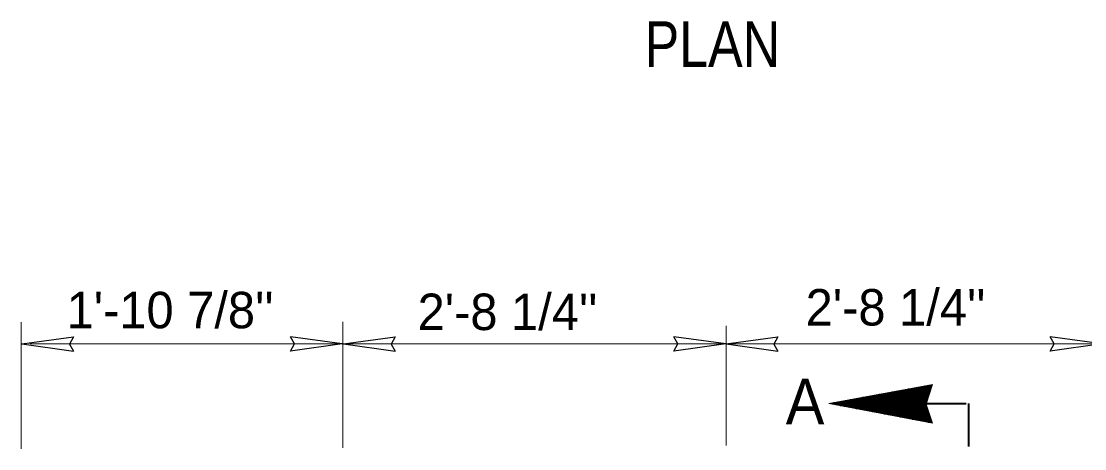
# Model space of a CAD drawing. Extents: x -3298 to 405, y -472 to 2211.
# Drawn here: x -1362.4 to -1012.8, y 1287 to 1427.6 of the extents above; entities that cross this region are included whole.
import ezdxf

# ---------------------------------------------------------------- set-up
doc = ezdxf.new("R2010")
doc.units = 0
doc.header["$LTSCALE"] = 4.8
doc.layers.add('1', color=7, linetype='Continuous', lineweight=13)
doc.layers.add('15', color=7, linetype='Continuous', lineweight=13)
doc.layers.add('10', color=7, linetype='Continuous')

msp = doc.modelspace()

# ---------------------------------------------------------------- linework, layer by layer
at = {"layer": '1'}
for p, q in [((-1362.388, 1287.005), (-1362.388, 1328.653)), ((-1256.688, 1287.299), (-1256.688, 1328.759)), ((-1130.692, 1288.059), (-1130.692, 1327.488))]:
    msp.add_line(p, q, dxfattribs=at)
at = {"layer": '1', "lineweight": 25}
for p, q in [((-1362.213, 1321.472), (-1345.183, 1323.812)), ((-1256.878, 1321.488), (-1273.908, 1323.828)), ((-1256.486, 1321.472), (-1239.456, 1323.812)), ((-1130.8, 1321.488), (-1147.83, 1323.828)), ((-1130.665, 1321.472), (-1113.635, 1323.812)), ((-1007.117, 1321.488), (-1024.147, 1323.828)), ((-1362.213, 1321.472), (-1345.183, 1319.132)), ((-1256.878, 1321.488), (-1273.908, 1319.148)), ((-1256.486, 1321.472), (-1239.456, 1319.132)), ((-1130.8, 1321.488), (-1147.83, 1319.148)), ((-1130.665, 1321.472), (-1113.635, 1319.132)), ((-1007.117, 1321.488), (-1024.147, 1319.148))]:
    msp.add_line(p, q, dxfattribs=at)
at = {"layer": '1', "lineweight": 35}
for p, q in [((-1091.607, 1301.861), (-1051.748, 1301.861)), ((-1050.998, 1301.861), (-1050.998, 1287.726))]:
    msp.add_line(p, q, dxfattribs=at)
at = {"layer": '1', "lineweight": 25}
for points in [[(-1345.183, 1323.812), (-1346.5, 1321.447), (-1345.183, 1319.132)], [(-1273.908, 1319.148), (-1272.59, 1321.513), (-1273.908, 1323.828)], [(-1239.456, 1323.812), (-1240.773, 1321.447), (-1239.456, 1319.132)], [(-1147.83, 1319.148), (-1146.513, 1321.513), (-1147.83, 1323.828)], [(-1113.635, 1323.812), (-1114.953, 1321.447), (-1113.635, 1319.132)], [(-1024.147, 1319.148), (-1022.829, 1321.513), (-1024.147, 1323.828)]]:
    msp.add_lwpolyline(points, dxfattribs=at)
at = {"layer": '1'}
msp.add_lwpolyline([(-1359.534, 1321.48), (-1257.068, 1321.48), (-1130.925, 1321.48), (-1005.832, 1321.48), (-906.402, 1321.48)], dxfattribs=at)
at = {"layer": '15'}
for p, q in [((-1065.633, 1307.614), (-1065.633, 1295.952)), ((-1065.383, 1307.66), (-1065.383, 1295.904)), ((-1062.959, 1307.676), (-1065.298, 1307.676)), ((-1065.133, 1307.706), (-1065.133, 1295.857)), ((-1064.883, 1307.752), (-1064.883, 1301.861)), ((-1064.633, 1307.798), (-1064.633, 1302.617)), ((-1064.383, 1307.843), (-1064.383, 1303.373)), ((-1064.133, 1307.889), (-1064.133, 1304.128)), ((-1062.877, 1307.926), (-1063.933, 1307.926)), ((-1063.883, 1307.935), (-1063.883, 1304.884)), ((-1063.633, 1307.981), (-1063.633, 1305.64)), ((-1063.383, 1308.027), (-1063.383, 1306.396)), ((-1063.133, 1308.072), (-1063.133, 1307.152)), ((-1062.883, 1308.118), (-1062.883, 1307.908)), ((-1084.633, 1304.135), (-1084.633, 1299.557)), ((-1064.117, 1304.176), (-1084.41, 1304.176)), ((-1084.383, 1304.181), (-1084.383, 1299.509)), ((-1084.133, 1304.227), (-1084.133, 1299.462)), ((-1083.883, 1304.273), (-1083.883, 1299.415)), ((-1083.633, 1304.318), (-1083.633, 1299.368)), ((-1083.383, 1304.364), (-1083.383, 1299.32)), ((-1083.133, 1304.41), (-1083.133, 1299.273)), ((-1064.034, 1304.426), (-1083.045, 1304.426)), ((-1082.883, 1304.456), (-1082.883, 1299.225)), ((-1082.633, 1304.502), (-1082.633, 1299.178)), ((-1082.383, 1304.548), (-1082.383, 1299.13)), ((-1082.133, 1304.593), (-1082.133, 1299.082)), ((-1081.883, 1304.638), (-1081.883, 1299.035)), ((-1063.952, 1304.676), (-1081.68, 1304.676)), ((-1081.633, 1304.684), (-1081.633, 1298.988)), ((-1081.383, 1304.73), (-1081.383, 1298.94)), ((-1081.133, 1304.776), (-1081.133, 1298.893)), ((-1080.883, 1304.822), (-1080.883, 1298.845)), ((-1080.633, 1304.868), (-1080.633, 1298.798)), ((-1080.383, 1304.913), (-1080.383, 1298.751)), ((-1063.868, 1304.926), (-1080.315, 1304.926)), ((-1080.133, 1304.959), (-1080.133, 1298.703)), ((-1079.883, 1305.005), (-1079.883, 1298.656)), ((-1079.633, 1305.051), (-1079.633, 1298.608)), ((-1079.383, 1305.097), (-1079.383, 1298.561)), ((-1079.133, 1305.143), (-1079.133, 1298.513)), ((-1063.786, 1305.176), (-1078.949, 1305.176)), ((-1078.883, 1305.188), (-1078.883, 1298.466)), ((-1078.633, 1305.234), (-1078.633, 1298.418)), ((-1078.383, 1305.28), (-1078.383, 1298.371)), ((-1078.133, 1305.326), (-1078.133, 1298.323)), ((-1077.883, 1305.371), (-1077.883, 1298.276)), ((-1077.633, 1305.417), (-1077.633, 1298.228)), ((-1063.703, 1305.426), (-1077.584, 1305.426)), ((-1077.383, 1305.463), (-1077.383, 1298.182)), ((-1077.133, 1305.508), (-1077.133, 1298.134)), ((-1076.883, 1305.554), (-1076.883, 1298.087)), ((-1076.633, 1305.6), (-1076.633, 1298.039)), ((-1076.383, 1305.646), (-1076.383, 1297.992)), ((-1063.621, 1305.676), (-1076.219, 1305.676)), ((-1076.133, 1305.692), (-1076.133, 1297.944)), ((-1075.883, 1305.738), (-1075.883, 1297.897)), ((-1075.633, 1305.783), (-1075.633, 1297.849)), ((-1075.383, 1305.829), (-1075.383, 1297.802)), ((-1075.133, 1305.875), (-1075.133, 1297.754)), ((-1074.883, 1305.921), (-1074.883, 1297.707)), ((-1063.538, 1305.926), (-1074.854, 1305.926)), ((-1074.633, 1305.967), (-1074.633, 1297.659)), ((-1074.383, 1306.013), (-1074.383, 1297.612)), ((-1074.133, 1306.058), (-1074.133, 1297.565)), ((-1073.883, 1306.103), (-1073.883, 1297.518)), ((-1073.633, 1306.149), (-1073.633, 1297.47)), ((-1063.455, 1306.176), (-1073.488, 1306.176)), ((-1073.383, 1306.195), (-1073.383, 1297.423)), ((-1073.133, 1306.241), (-1073.133, 1297.375)), ((-1072.883, 1306.287), (-1072.883, 1297.328)), ((-1072.633, 1306.332), (-1072.633, 1297.28)), ((-1072.383, 1306.378), (-1072.383, 1297.233)), ((-1072.133, 1306.424), (-1072.133, 1297.185)), ((-1063.373, 1306.426), (-1072.123, 1306.426)), ((-1071.883, 1306.47), (-1071.883, 1297.138)), ((-1071.633, 1306.516), (-1071.633, 1297.09)), ((-1071.383, 1306.562), (-1071.383, 1297.043)), ((-1071.133, 1306.608), (-1071.133, 1296.995)), ((-1070.883, 1306.653), (-1070.883, 1296.948)), ((-1063.29, 1306.676), (-1070.758, 1306.676)), ((-1070.633, 1306.699), (-1070.633, 1296.901)), ((-1070.383, 1306.745), (-1070.383, 1296.853)), ((-1070.133, 1306.791), (-1070.133, 1296.806)), ((-1069.883, 1306.836), (-1069.883, 1296.758)), ((-1069.633, 1306.882), (-1069.633, 1296.711)), ((-1063.207, 1306.926), (-1069.393, 1306.926)), ((-1069.383, 1306.928), (-1069.383, 1296.663)), ((-1069.133, 1306.973), (-1069.133, 1296.616)), ((-1068.883, 1307.019), (-1068.883, 1296.568)), ((-1068.633, 1307.065), (-1068.633, 1296.521)), ((-1068.383, 1307.111), (-1068.383, 1296.473)), ((-1068.133, 1307.157), (-1068.133, 1296.426)), ((-1063.124, 1307.176), (-1068.028, 1307.176)), ((-1067.883, 1307.203), (-1067.883, 1296.379)), ((-1067.633, 1307.248), (-1067.633, 1296.332)), ((-1067.383, 1307.294), (-1067.383, 1296.284)), ((-1067.133, 1307.34), (-1067.133, 1296.237)), ((-1066.883, 1307.386), (-1066.883, 1296.189)), ((-1063.042, 1307.426), (-1066.663, 1307.426)), ((-1066.633, 1307.432), (-1066.633, 1296.142)), ((-1066.383, 1307.478), (-1066.383, 1296.094)), ((-1066.133, 1307.523), (-1066.133, 1296.047)), ((-1065.883, 1307.568), (-1065.883, 1295.999)), ((-1096.883, 1301.892), (-1096.883, 1301.882)), ((-1064.861, 1301.926), (-1096.697, 1301.926)), ((-1096.633, 1301.938), (-1096.633, 1301.834)), ((-1096.383, 1301.983), (-1096.383, 1301.787)), ((-1096.133, 1302.029), (-1096.133, 1301.739)), ((-1095.883, 1302.075), (-1095.883, 1301.692)), ((-1064.938, 1301.676), (-1095.8, 1301.676)), ((-1095.633, 1302.121), (-1095.633, 1301.644)), ((-1095.383, 1302.167), (-1095.383, 1301.597)), ((-1064.778, 1302.176), (-1095.332, 1302.176)), ((-1095.133, 1302.213), (-1095.133, 1301.549)), ((-1094.883, 1302.258), (-1094.883, 1301.502)), ((-1094.633, 1302.304), (-1094.633, 1301.454)), ((-1064.852, 1301.426), (-1094.483, 1301.426)), ((-1094.383, 1302.35), (-1094.383, 1301.407)), ((-1094.133, 1302.396), (-1094.133, 1301.359)), ((-1064.696, 1302.426), (-1093.967, 1302.426)), ((-1093.883, 1302.441), (-1093.883, 1301.312)), ((-1093.633, 1302.487), (-1093.633, 1301.265)), ((-1093.383, 1302.533), (-1093.383, 1301.217)), ((-1064.765, 1301.176), (-1093.164, 1301.176)), ((-1093.133, 1302.578), (-1093.133, 1301.17)), ((-1092.883, 1302.624), (-1092.883, 1301.123)), ((-1092.633, 1302.67), (-1092.633, 1301.075)), ((-1064.613, 1302.676), (-1092.602, 1302.676)), ((-1092.383, 1302.716), (-1092.383, 1301.028)), ((-1092.133, 1302.762), (-1092.133, 1300.98)), ((-1091.883, 1302.808), (-1091.883, 1300.933)), ((-1064.679, 1300.926), (-1091.847, 1300.926)), ((-1091.633, 1302.853), (-1091.633, 1300.885)), ((-1091.383, 1302.899), (-1091.383, 1300.838)), ((-1064.53, 1302.926), (-1091.236, 1302.926)), ((-1091.133, 1302.945), (-1091.133, 1300.79)), ((-1090.883, 1302.991), (-1090.883, 1300.743)), ((-1090.633, 1303.037), (-1090.633, 1300.695)), ((-1064.592, 1300.676), (-1090.529, 1300.676)), ((-1090.383, 1303.082), (-1090.383, 1300.648)), ((-1090.133, 1303.128), (-1090.133, 1300.601)), ((-1089.883, 1303.173), (-1089.883, 1300.553)), ((-1064.447, 1303.176), (-1089.871, 1303.176)), ((-1089.633, 1303.219), (-1089.633, 1300.506)), ((-1089.383, 1303.265), (-1089.383, 1300.458)), ((-1089.133, 1303.311), (-1089.133, 1300.411)), ((-1088.883, 1303.357), (-1088.883, 1300.363)), ((-1088.633, 1303.403), (-1088.633, 1300.316)), ((-1064.365, 1303.426), (-1088.506, 1303.426)), ((-1088.383, 1303.448), (-1088.383, 1300.268)), ((-1088.133, 1303.494), (-1088.133, 1300.221)), ((-1087.883, 1303.54), (-1087.883, 1300.173)), ((-1087.633, 1303.586), (-1087.633, 1300.126)), ((-1087.383, 1303.632), (-1087.383, 1300.078)), ((-1064.283, 1303.676), (-1087.141, 1303.676)), ((-1087.133, 1303.678), (-1087.133, 1300.032)), ((-1086.883, 1303.723), (-1086.883, 1299.984)), ((-1086.633, 1303.769), (-1086.633, 1299.937)), ((-1086.383, 1303.815), (-1086.383, 1299.889)), ((-1086.133, 1303.861), (-1086.133, 1299.842)), ((-1085.883, 1303.906), (-1085.883, 1299.794)), ((-1064.199, 1303.926), (-1085.775, 1303.926)), ((-1085.633, 1303.952), (-1085.633, 1299.747)), ((-1085.383, 1303.998), (-1085.383, 1299.699)), ((-1085.133, 1304.043), (-1085.133, 1299.652)), ((-1084.883, 1304.089), (-1084.883, 1299.604)), ((-1064.883, 1301.515), (-1064.883, 1295.809)), ((-1064.633, 1300.792), (-1064.633, 1295.763)), ((-1064.506, 1300.426), (-1089.212, 1300.426)), ((-1064.42, 1300.176), (-1087.894, 1300.176)), ((-1064.333, 1299.926), (-1086.577, 1299.926)), ((-1064.247, 1299.676), (-1085.259, 1299.676)), ((-1064.161, 1299.426), (-1083.942, 1299.426)), ((-1064.074, 1299.176), (-1082.624, 1299.176)), ((-1063.988, 1298.926), (-1081.307, 1298.926)), ((-1063.902, 1298.676), (-1079.989, 1298.676)), ((-1063.815, 1298.426), (-1078.671, 1298.426)), ((-1063.728, 1298.176), (-1077.353, 1298.176)), ((-1063.643, 1297.926), (-1076.036, 1297.926)), ((-1063.556, 1297.676), (-1074.718, 1297.676)), ((-1063.469, 1297.426), (-1073.401, 1297.426)), ((-1063.383, 1297.176), (-1072.083, 1297.176)), ((-1064.383, 1300.068), (-1064.383, 1295.715)), ((-1064.133, 1299.345), (-1064.133, 1295.668)), ((-1063.883, 1298.622), (-1063.883, 1295.62)), ((-1063.633, 1297.898), (-1063.633, 1295.572)), ((-1063.383, 1297.174), (-1063.383, 1295.525)), ((-1063.297, 1296.926), (-1070.766, 1296.926)), ((-1063.21, 1296.676), (-1069.448, 1296.676)), ((-1063.124, 1296.426), (-1068.131, 1296.426)), ((-1063.038, 1296.176), (-1066.813, 1296.176)), ((-1062.951, 1295.926), (-1065.496, 1295.926)), ((-1062.865, 1295.676), (-1064.178, 1295.676)), ((-1063.133, 1296.451), (-1063.133, 1295.478)), ((-1062.883, 1295.728), (-1062.883, 1295.43)), ((-1062.778, 1295.426), (-1062.86, 1295.426))]:
    msp.add_line(p, q, dxfattribs=at)
msp.add_lwpolyline([(-1062.773, 1295.409), (-1096.911, 1301.887), (-1062.808, 1308.132), (-1064.941, 1301.684)], close=True, dxfattribs=at)

# ---------------------------------------------------------------- texts
at = {"layer": '10'}
for s, width, p in [('PLAN', 0.85, (-1157.451, 1412.648)), ('A', 0.95, (-1111.059, 1295.018))]:
    msp.add_text(s, height=15, dxfattribs=dict(at, width=width)).set_placement(p)
for s, p in [("1'-10 7/8''", (-1347.476, 1326.633)), ("2'-8 1/4''", (-1104.501, 1327.543)), ("2'-8 1/4''", (-1232.081, 1326.053))]:
    msp.add_text(s, height=12, dxfattribs=at).set_placement(p)

doc.saveas('drawing.dxf')
